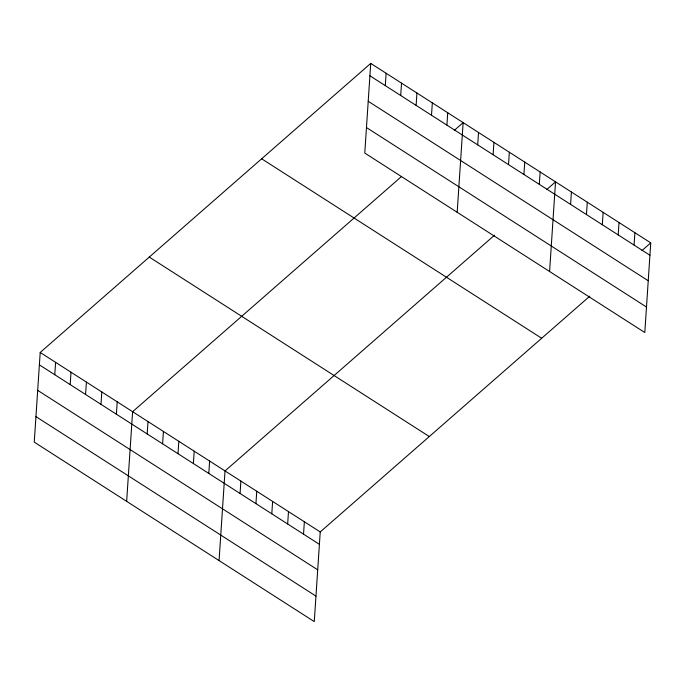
<?xml version="1.0" encoding="UTF-8"?>
<svg xmlns="http://www.w3.org/2000/svg" width="685" height="685" viewBox="0 0 685 685"><rect width="100%" height="100%" fill="white"/><g stroke="black" fill="none" stroke-linecap="round" stroke-linejoin="round"><path stroke-width="1.03" d="M370.731 63.397L364.771 153.055L644.799 332.525L650.75 242.867L370.731 63.397L40.201 352.475L34.25 442.133L314.269 621.603L320.229 531.945L589.794 296.177M54.783 374.729L55.605 362.348M70.187 384.602L71.009 372.22M85.582 394.474L86.413 382.093M100.986 404.347L101.808 391.957M116.39 414.211L117.212 401.83M126.656 501.36L132.616 411.702L401.384 176.636M147.189 433.956L148.011 421.575M162.593 443.829L163.415 431.447M177.997 453.701L178.819 441.311M193.393 463.565L194.215 451.184M208.797 473.438L209.619 461.056M219.063 560.587L225.023 470.929L494.587 235.16M240.067 493.483L240.889 481.101M255.933 503.646L256.755 491.265M271.799 513.818L272.621 501.437M287.666 523.991L288.488 511.609M303.532 534.163L304.363 521.773M385.304 85.651L386.126 73.269M400.708 95.523L401.53 83.142M416.112 105.396L416.934 93.006M431.507 115.26L432.329 102.878M446.911 125.132L447.733 112.751M457.178 212.281L463.137 122.624L454.318 130.338M477.71 144.877L478.532 132.496M493.114 154.75L493.936 142.36M508.518 164.614L509.34 152.233M523.914 174.487L524.744 162.105M539.318 184.359L540.14 171.978M549.584 271.5L555.544 181.85L546.724 189.565M570.588 204.404L571.41 192.014M586.454 214.568L587.276 202.186M602.321 224.74L603.142 212.359M618.195 234.912L619.017 222.531M634.062 245.076L634.884 232.694M641.931 250.582L650.75 242.867M369.909 75.778L649.928 255.248M368.213 101.277L648.233 280.747M366.466 127.556L646.486 307.026M261.653 158.792L541.681 338.262M149.279 257.08L429.298 436.55M40.201 352.475L320.229 531.945M39.379 364.857L319.407 544.327M37.692 390.356L317.712 569.834M35.945 416.634L315.965 596.104"/></g></svg>
